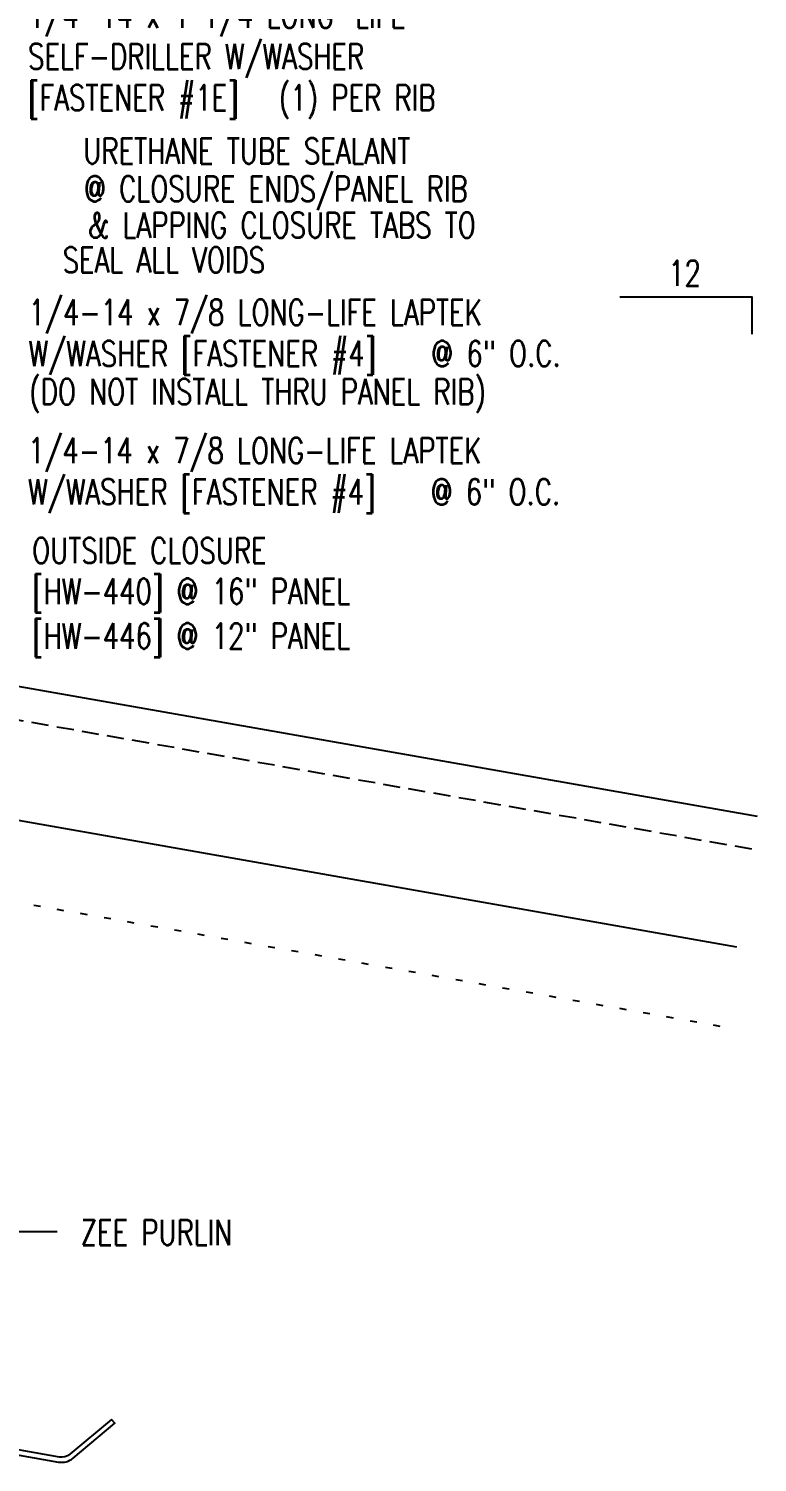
# Model space of a CAD drawing. Header units: inches. Extents: x -2 to 189, y 13 to 99.
# Drawn here: x 35.19 to 45.9, y 13.15 to 34.24 of the extents above; entities that cross this region are included whole.
import ezdxf
from ezdxf.enums import TextEntityAlignment as Align

# ---------------------------------------------------------------- set-up
doc = ezdxf.new("R2010")
doc.units = ezdxf.units.IN
doc.header["$MEASUREMENT"] = 0
doc.linetypes.add('DASH2', pattern=[0.1875, 0.125, -0.0625])
doc.linetypes.add('DOT', pattern=[0.25, 0, -0.25])
for name, color, linetype in [('DIM', 2, 'Continuous'), ('MARK', 1, 'Continuous'), ('PANEL', 11, 'Continuous'), ('PURLIN', 1, 'Continuous'), ('TEXT', 2, 'Continuous')]:
    doc.layers.add(name, color=color, linetype=linetype)
doc.styles.add('TEXT1', font='ROMANS.shx', dxfattribs={"width": 0.75, "height": 0.375})
doc.dimstyles.new('DETAIL$7', dxfattribs={"dimscale": 4, "dimtxt": 0.375, "dimasz": 0.125, "dimexe": 0.0625, "dimexo": 0.125, "dimgap": 0.0625, "dimtad": 1, "dimdec": 4, "dimzin": 3, "dimdsep": 46, "dimlunit": 4, "dimtxsty": 'TEXT1', "dimblk": 'ARCHTICK', "dimcen": 0.0625, "dimclrd": 7, "dimclre": 7, "dimclrt": 2, "dimadec": 0, "dimazin": 0, "dimtfac": 0.59375, "dimtdec": 4, "dimtmove": 0, "dimatfit": 3, "dimfxl": 0, "dimfrac": 2, "dimtolj": 1, "dimtzin": 3, "dimarcsym": 0})

# ---------------------------------------------------------------- blocks, each defined once
blk = doc.blocks.new('slopr1')
at = {"layer": 'MARK', "color": 6}
blk.add_lwpolyline([(0, 0), (0, 0.1368), (-0.4871, 0.1368)], dxfattribs=at)
at = {"layer": 'MARK', "color": 2, "style": 'TEXT1', "width": 0.75}
blk.add_text('12', height=0.09375, dxfattribs=at).set_placement((-0.3095, 0.1779))
blk.add_attdef('SLOPR1', (0.0415, 0.0243), '', height=0.0938, dxfattribs=at)
blk = doc.blocks.new('FD-F4')
at = {"layer": 'TEXT', "style": 'TEXT1', "width": 0.75}
for s, p in [('1/4-14 x 7/8 LONG-LIFE LAPTEK', (0.0047, -0.0408)), ('W/WASHER [FASTENER #4]', (0.0047, -0.1926))]:
    blk.add_text(s, height=0.09375, dxfattribs=at).set_placement(p)
blk.add_attdef('(QUANTITY)', (1.4847, -0.1926), '', height=0.0938, dxfattribs=at)
at = {"layer": 'TEXT', "style": 'TEXT1', "flags": 1}
for tag, p in [('Color', (0.0624, -0.4349)), ('Calc', (0.0624, -0.4349)), ('Opt1', (0.0624, -0.4349)), ('Opt2', (0.0624, -0.4349)), ('Opt3', (0.0624, -0.4349)), ('Description', (0.0624, -0.4349)), ('Multiple', (0.0624, -0.4349)), ('Part', (0.0624, -0.4349)), ('Spare1', (0.0624, -0.6224)), ('Spare2', (0.0624, -0.6224)), ('Spare3', (0.0624, -0.6224)), ('Spare4', (0.0624, -0.6224)), ('Spare5', (0.0624, -0.6224)), ('Spare6', (0.0624, -0.6224)), ('Spare7', (0.0624, -0.6224)), ('Spare8', (0.0624, -0.6224)), ('Spare9', (0.0624, -0.6224)), ('Spare10', (0.0624, -0.6224))]:
    blk.add_attdef(tag, p, '', height=0.0938, dxfattribs=at)
blk = doc.blocks.new('_ArchTick')
at = {"color": 0, "linetype": 'ByBlock', "const_width": 0.15}
blk.add_lwpolyline([(-0.5, -0.5), (0.5, 0.5)], dxfattribs=at)
blk = doc.blocks.new('FD-F1E')
at = {"layer": 'TEXT', "style": 'TEXT1', "width": 0.75}
for s, p in [('1/4-14 x 1 1/4 LONG-LIFE', (0.0047, -0.0408)), ('SELF-DRILLER W/WASHER', (0.0047, -0.1926)), ('[FASTENER #1E]', (0.0047, -0.3444))]:
    blk.add_text(s, height=0.09375, dxfattribs=at).set_placement(p)
blk.add_attdef('(QUANTITY)', (0.9263, -0.3444), '', height=0.0938, dxfattribs=at)

msp = doc.modelspace()

# ---------------------------------------------------------------- linework, layer by layer
at = {"layer": 'DIM', "linetype": 'DOT'}
msp.add_line((45.3586, 19.56649), (23.1639, 23.48002), dxfattribs=at)
at = {"layer": 'PANEL', "color": 8, "linetype": 'DASH2', "ltscale": 2}
msp.add_line((45.82314, 22.17239), (28.45152, 25.22694), dxfattribs=at)
at = {"layer": 'PANEL'}
msp.add_lwpolyline([(45.60454, 20.73274), (28.19544, 23.80025), (28.53232, 25.71078), (45.90382, 22.65625)], dxfattribs=at)
at = {"layer": 'PURLIN'}
msp.add_lwpolyline([(36.40593, 13.78607), (35.79483, 13.2733, -0.22169466), (35.64175, 13.23228), (33.68145, 13.57793, -0.41421356), (33.52936, 13.79514), (34.17842, 17.47616), (34.82748, 21.15717, 0.41421356), (34.6148, 21.46092), (32.90071, 21.76316, 0.22169466), (32.68664, 21.7058), (32.07554, 21.19302), (32.12355, 21.1358), (32.73465, 21.64857, -0.22169466), (32.88773, 21.68959), (34.60183, 21.38735, -0.41421356), (34.75392, 21.17014), (34.10486, 17.48913), (33.45579, 13.80811, 0.41421356), (33.66848, 13.50437), (35.62877, 13.15871, 0.22169466), (35.84284, 13.21607), (36.45394, 13.72885)], format="xyb", close=True, dxfattribs=at)

# ---------------------------------------------------------------- block references
at = {"layer": 'MARK', "xscale": 4, "yscale": 4, "zscale": 4}
msp.add_blockref('slopr1', (45.83044, 29.7454), dxfattribs=at)
at = {"layer": 'TEXT', "xscale": 4, "yscale": 4, "zscale": 4}
for name, p, values in [('FD-F1E', (35.1611, 34.41493), {'(QUANTITY)': '(1) PER RIB'}), ('FD-F4', (35.16837, 30.04468), {'(QUANTITY)': '@ 6" O.C.'}), ('FD-F4', (35.16039, 28.01134), {'(QUANTITY)': '@ 6" O.C.'})]:
    msp.add_blockref(name, p, dxfattribs=at).add_auto_attribs(values)

# ---------------------------------------------------------------- texts
at = {"layer": 'TEXT', "style": 'TEXT1', "width": 0.75}
for s, p in [('URETHANE TUBE SEALANT ', (40.99444, 32.25417)), ('@ CLOSURE ENDS/PANEL RIB', (41.64209, 31.69795)), ('& LAPPING CLOSURE TABS TO', (41.7639, 31.16363)), ('SEAL ALL VOIDS', (38.66576, 30.65179)), ('ZEE PURLIN', (38.18205, 16.34791))]:
    msp.add_text(s, height=0.375, dxfattribs=at).set_placement(p, align=Align.RIGHT)
for s, p in [('(DO NOT INSTALL THRU PANEL RIB)', (35.19733, 28.71357)), ('OUTSIDE CLOSURE', (35.24024, 26.37672)), ('[HW-440] @ 16" PANEL', (35.24024, 25.77672)), ('[HW-446] @ 12" PANEL', (35.24024, 25.11968))]:
    msp.add_text(s, height=0.375, dxfattribs=at).set_placement(p)

# ---------------------------------------------------------------- leaders
msp.add_leader([(34.01086, 16.55151), (35.39578, 16.55151), (35.60929, 16.55151)], dimstyle='DETAIL$7')

doc.saveas('drawing.dxf')
